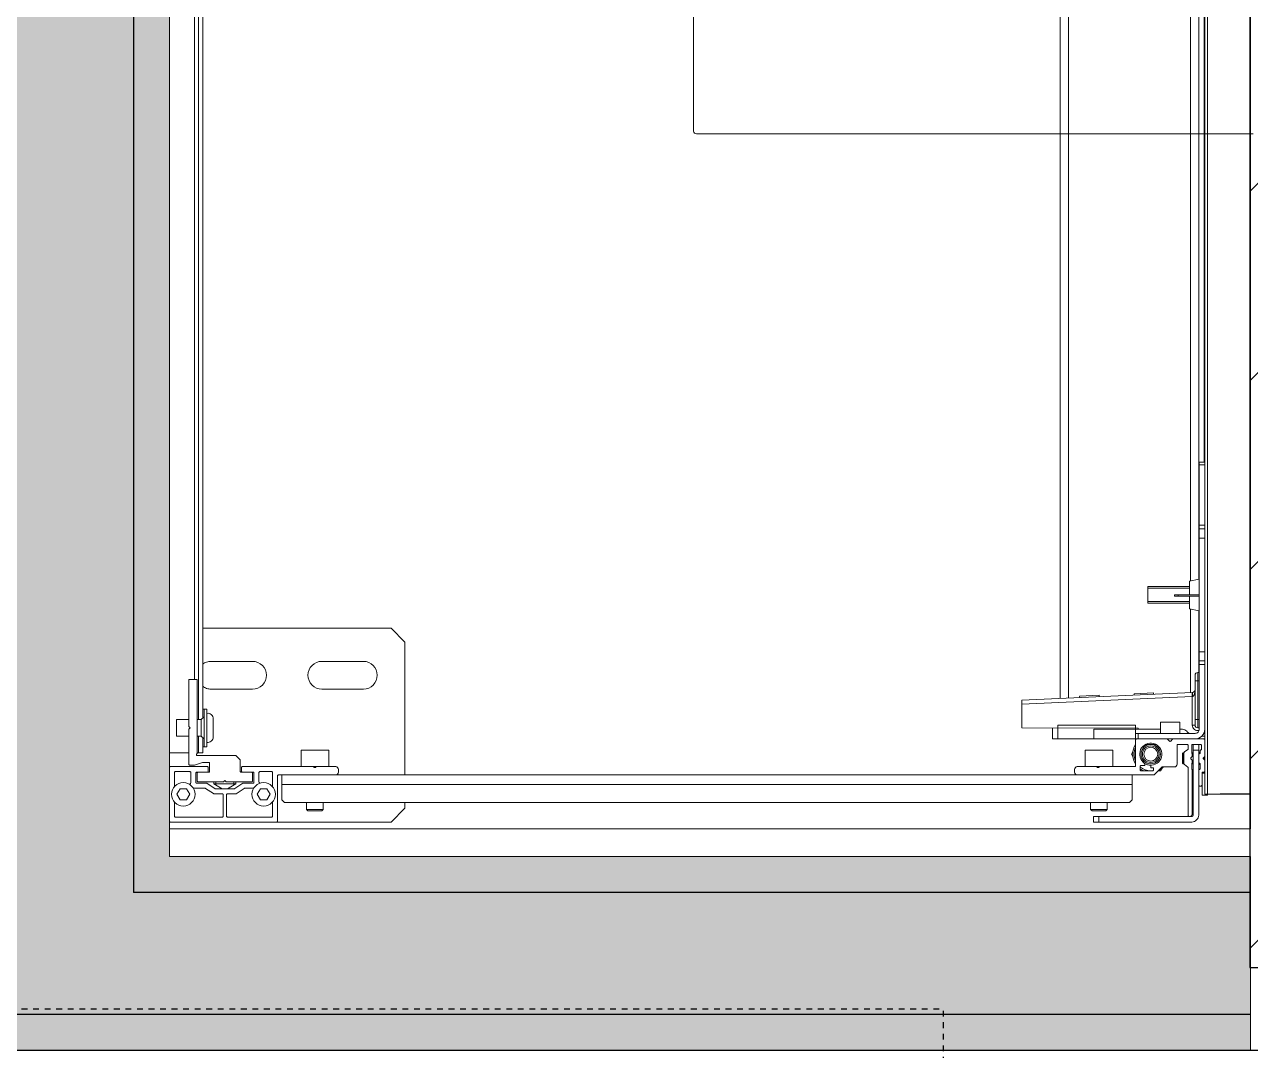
# Model space of a CAD drawing. Header units: centimetres. Extents: x 1724 to 19617, y -6503 to 8072.
# Drawn here: x 4442.45 to 4486.7, y -3910.24 to -3873.19 of the extents above; entities that cross this region are included whole.
import ezdxf

# ---------------------------------------------------------------- set-up
doc = ezdxf.new("R2010")
doc.units = ezdxf.units.CM
for name, pattern in [('ISO-03', [1.5, 0.6, -0.9]), ('Style de ligne -11', [0.347222, 0.20828, -0.138942]), ('Style de ligne -13', [0.147638, 0.098425, -0.049213]), ('VW-01', [0.41656, 0.20828, -0.20828])]:
    doc.linetypes.add(name, pattern=pattern)
for name, color, linetype, lineweight in [('B amÈnagement intÈrieur', 7, 'Continuous', 5), ('F REMPLISSAGE-vert clair-1', 7, 'Continuous', 5), ('F REMPLISSAGE-vert foncÈ', 7, 'Continuous', 5)]:
    doc.layers.add(name, color=color, linetype=linetype, lineweight=lineweight)
for name, color, linetype in [('B aménagement intérieur', 252, 'Continuous'), ('B faience', 252, 'Style de ligne -11'), ('B Général', 252, 'Continuous'), ('C ANNOTATIONS-prestations', 252, 'Continuous'), ('C ANNOTATIONS-textes-numérotation gaine', 252, 'ISO-03'), ('D SURFACES-shab', 252, 'Continuous'), ('F REMPLISSAGE-vert clair', 252, 'Continuous'), ('F REMPLISSAGE-vert foncé', 252, 'Continuous')]:
    doc.layers.add(name, color=color, linetype=linetype)

# ---------------------------------------------------------------- blocks, each defined once
blk = doc.blocks.new('Baignoire 75_170')
at = {"layer": 'B faience', "lineweight": 18, "flags": 128}
blk.add_lwpolyline([(-85, 38.5), (-85, -37.5), (86, -37.5)], dxfattribs=at)
blk = doc.blocks.new('200_wc-2')
at = {"layer": 'B Général', "color": 7, "linetype": 'Continuous', "lineweight": 5}
for p, q in [((-24.9, 0.1), (24.9, 0.1)), ((25, -20.1), (25, 0))]:
    blk.add_line(p, q, dxfattribs=at)
blk.add_arc((24.9, 0), 0.1, 0, 90, dxfattribs=at)
blk = doc.blocks.new('Groupe-44-1')
at = {"layer": 'B Général', "xscale": -1, "rotation": 270}
blk.add_blockref('200_wc-2', (35.5, 7.5), dxfattribs=at)
blk = doc.blocks.new('WC-plan-PMR')
at = {"layer": 'B Général', "color": 7}
blk.add_blockref('Groupe-44-1', (0, 0), dxfattribs=at)
blk = doc.blocks.new('Groupe-45-1')
at = {"layer": 'B amÈnagement intÈrieur', "linetype": 'Continuous', "lineweight": 5, "true_color": 0xaaaaaa}
h = blk.add_hatch(dxfattribs=at)
h.set_pattern_fill('F_P__SOFFITE', color=253, style=0, pattern_type=2)
h.set_pattern_definition([(45, (0, 0.2205), (-3.5277778, 3.3072917), [])])
h.paths.add_polyline_path([(5428.041, 4134.387), (5291.041, 4134.389), (5291.041, 4039.389), (5428.041, 4039.389)])
at = {"layer": 'B aménagement intérieur', "color": 7, "linetype": 'Style de ligne -13', "lineweight": 5, "flags": 128}
blk.add_lwpolyline([(5428.041, 4134.387), (5291.041, 4134.389), (5291.041, 4039.389), (5428.041, 4039.389)], close=True, dxfattribs=at)
at = {"layer": 'D SURFACES-shab', "flags": 128}
for points in [[(5291.041, 4134.389), (5291.041, 4039.389), (5427.041, 4039.389), (5427.041, 4134.389)], [(5428.055, 3824.389), (5428.055, 4036.389), (5203.054, 4036.389), (5203.037, 3824.389)]]:
    blk.add_lwpolyline(points, close=True, dxfattribs=at)
at = {"layer": 'B Général', "color": 7}
for name, p, rotation in [('WC-plan-PMR', (5306.561, 4101.989), 180), ('Baignoire 75_170', (5240.541, 3951.389), 270)]:
    blk.add_blockref(name, p, dxfattribs=dict(at, rotation=rotation))
blk = doc.blocks.new('G 100_80')
at = {"layer": 'B Général', "color": 7, "linetype": 'Continuous', "lineweight": 5, "flags": 128}
blk.add_lwpolyline([(9.5, -45), (9.5, 45), (48.52, 45), (48.52, -45)], close=True, dxfattribs=at)
at = {"layer": 'C ANNOTATIONS-prestations', "lineweight": 5}
for p, q in [((46.87, 43.75), (46.87, -43.75)), ((46.97, -43.75), (46.97, 43.75)), ((9.5, 42.25), (9.5, -42.25)), ((10.55, 41.05), (10.55, -41.05)), ((10.7, 41), (10.7, -41)), ((10.4, 39.6), (10.4, -39.6)), ((46.35, -36.044), (46.35, 1.5)), ((46.65, 1.6), (46.65, -35.984)), ((46.85, 1.667), (46.85, -31.75)), ((41.65, -40.287), (41.65, 1.325)), ((41.95, -40.274), (41.95, 1.325)), ((46.67, -31.75), (46.67, -31.85)), ((46.87, -31.75), (46.67, -31.75)), ((46.67, -31.85), (46.67, -34.033)), ((46.67, -31.85), (46.87, -31.85)), ((46.87, -34.033), (46.67, -34.033)), ((46.67, -34.033), (46.67, -34.168)), ((46.67, -34.168), (46.67, -34.5)), ((46.67, -34.168), (46.87, -34.168)), ((46.67, -34.5), (46.67, -38.6)), ((46.67, -34.5), (46.87, -34.5)), ((44.82, -36.25), (44.82, -36.85)), ((44.82, -36.25), (46.32, -36.25)), ((46.32, -36.05), (46.67, -35.98)), ((46.32, -36.55), (46.32, -36.05)), ((46.32, -36.311), (44.82, -36.311)), ((45.911, -36.55), (45.775, -36.55)), ((45.775, -36.6), (45.775, -36.55)), ((45.911, -36.6), (45.775, -36.6)), ((46.67, -36.55), (45.911, -36.55)), ((45.911, -36.6), (45.911, -36.55)), ((46.67, -36.6), (45.911, -36.6)), ((46.32, -37.05), (46.32, -36.6)), ((46.32, -36.789), (44.82, -36.789)), ((46.32, -36.85), (44.82, -36.85)), ((46.67, -37.12), (46.32, -37.05)), ((46.35, -40.074), (46.35, -37.056)), ((46.65, -37.116), (46.65, -39.35)), ((10.7, -37.75), (17.5, -37.75)), ((17.5, -37.75), (18, -38.25)), ((18, -38.25), (18, -43.05)), ((46.67, -38.6), (46.67, -38.932)), ((46.67, -38.6), (46.87, -38.6)), ((46.67, -38.932), (46.67, -39.067)), ((46.87, -38.932), (46.67, -38.932)), ((11, -38.95), (12.5, -38.95)), ((15, -38.95), (16.5, -38.95)), ((46.67, -39.35), (46.62, -39.35)), ((46.62, -39.65), (46.62, -39.35)), ((46.67, -39.067), (46.67, -41.4)), ((46.67, -39.067), (46.87, -39.067)), ((10.2, -41.3), (10.2, -39.63)), ((10.23, -39.6), (10.47, -39.6)), ((10.5, -39.63), (10.5, -42.29)), ((46.52, -39.45), (46.52, -39.65)), ((46.52, -39.65), (46.52, -41.05)), ((46.62, -39.65), (46.52, -39.65)), ((46.62, -39.65), (46.67, -39.65)), ((46.62, -41.05), (46.62, -39.65)), ((12.5, -39.95), (11, -39.95)), ((16.5, -39.95), (15, -39.95)), ((46.413, -40.071), (40.27, -40.35)), ((40.27, -40.5), (46.42, -40.221)), ((43.056, -40.173), (42.354, -40.205)), ((42.357, -40.255), (42.354, -40.205)), ((43.056, -40.173), (43.058, -40.223)), ((45.018, -40.084), (44.316, -40.116)), ((44.319, -40.166), (44.316, -40.116)), ((45.018, -40.084), (45.02, -40.134)), ((46.425, -40.07), (46.413, -40.071)), ((46.413, -40.071), (46.42, -40.221)), ((46.42, -40.221), (46.425, -40.22)), ((46.42, -40.221), (46.42, -41.25)), ((10.7, -40.67), (10.75, -40.67)), ((10.75, -40.67), (10.75, -42.03)), ((10.75, -40.67), (10.85, -40.67)), ((10.85, -40.67), (10.85, -42.03)), ((40.27, -40.35), (40.27, -40.5)), ((40.27, -41.351), (40.27, -40.5)), ((9.75, -41.05), (9.75, -41.65)), ((9.75, -41.05), (10.2, -41.05)), ((10.5, -41.05), (10.65, -41.05)), ((10.65, -41.05), (10.75, -40.95)), ((10.65, -41.65), (10.65, -41.05)), ((11.08, -41.025), (11.08, -41.675)), ((45.27, -41.15), (45.97, -41.15)), ((45.27, -41.55), (45.27, -41.15)), ((45.97, -41.15), (45.97, -41.55)), ((46.52, -41.05), (46.52, -41.25)), ((46.62, -41.05), (46.52, -41.05)), ((46.67, -41.05), (46.62, -41.05)), ((46.62, -41.35), (46.62, -41.05)), ((10.25, -41.35), (10.2, -41.3)), ((10.2, -41.4), (10.25, -41.35)), ((10.2, -42.67), (10.2, -41.4)), ((44.47, -41.36), (40.27, -41.351)), ((41.37, -41.353), (41.37, -41.75)), ((41.57, -41.25), (44.37, -41.25)), ((41.57, -41.25), (41.57, -41.75)), ((42.87, -41.4), (42.87, -41.75)), ((44.37, -41.4), (42.87, -41.4)), ((44.37, -41.25), (44.37, -41.4)), ((44.37, -41.4), (44.37, -41.55)), ((44.37, -41.4), (45.27, -41.4)), ((44.37, -41.55), (44.37, -41.75)), ((44.47, -41.55), (44.37, -41.55)), ((44.472, -41.4), (44.47, -41.36)), ((46.52, -41.55), (44.47, -41.55)), ((44.47, -41.75), (44.47, -41.55)), ((45.97, -41.4), (46.067, -41.4)), ((46.42, -41.25), (46.52, -41.25)), ((46.62, -41.35), (46.67, -41.35)), ((10.2, -41.65), (9.75, -41.65)), ((10.65, -41.65), (10.5, -41.65)), ((10.55, -41.65), (10.55, -42.25)), ((10.75, -41.75), (10.65, -41.65)), ((10.7, -41.7), (10.7, -42.25)), ((10.75, -42.03), (10.7, -42.03)), ((10.85, -42.03), (10.75, -42.03)), ((41.37, -41.75), (41.57, -41.75)), ((41.57, -41.75), (42.87, -41.75)), ((42.87, -41.75), (44.37, -41.75)), ((44.37, -41.75), (44.4, -41.75)), ((44.37, -42.72), (44.37, -41.78)), ((44.4, -41.75), (45.508, -41.75)), ((45.114, -41.95), (44.726, -41.95)), ((45.732, -41.75), (45.508, -41.75)), ((45.529, -41.759), (45.599, -41.829)), ((45.641, -41.829), (45.711, -41.759)), ((45.732, -41.75), (46.84, -41.75)), ((45.87, -41.98), (45.87, -42.66)), ((46.24, -41.95), (45.9, -41.95)), ((46.27, -42.109), (46.27, -41.98)), ((46.4, -41.98), (46.4, -42.252)), ((46.72, -41.95), (46.43, -41.95)), ((46.45, -41.95), (46.45, -42.15)), ((46.65, -42.15), (46.65, -41.95)), ((46.75, -41.98), (46.75, -42.12)), ((46.765, -41.65), (46.87, -41.65)), ((46.84, -41.75), (46.87, -41.75)), ((9.5, -42.78), (9.5, -42.25)), ((10.2, -42.25), (9.5, -42.25)), ((10.55, -42.25), (10.5, -42.25)), ((10.5, -42.35), (11.9, -42.35)), ((10.55, -42.25), (10.7, -42.25)), ((11.9, -42.35), (12.05, -42.5)), ((14.25, -42.15), (15.25, -42.15)), ((14.25, -42.75), (14.25, -42.15)), ((15.25, -42.15), (15.25, -42.75)), ((42.55, -42.15), (43.55, -42.15)), ((42.55, -42.75), (42.55, -42.15)), ((43.55, -42.15), (43.55, -42.75)), ((44.278, -42.2), (44.22, -42.3)), ((44.22, -42.3), (44.278, -42.4)), ((46.07, -42.27), (46.09, -42.25)), ((46.07, -42.63), (46.07, -42.27)), ((46.07, -42.293), (46.12, -42.293)), ((46.09, -42.65), (46.09, -42.25)), ((46.09, -42.25), (46.12, -42.25)), ((46.12, -42.654), (46.12, -42.246)), ((46.133, -42.221), (46.257, -42.134)), ((46.371, -42.429), (46.411, -42.388)), ((46.411, -42.512), (46.371, -42.471)), ((46.4, -42.25), (46.45, -42.25)), ((46.4, -42.293), (46.45, -42.293)), ((46.42, -42.28), (46.42, -42.367)), ((46.45, -42.15), (46.45, -44.5)), ((46.45, -42.15), (46.65, -42.15)), ((46.65, -42.15), (46.65, -44.5)), ((46.65, -42.595), (46.65, -42.31)), ((46.661, -42.249), (46.7, -42.21)), ((46.661, -42.287), (46.661, -42.249)), ((46.7, -42.15), (46.7, -42.251)), ((46.72, -42.15), (46.7, -42.15)), ((46.821, -42.429), (46.87, -42.379)), ((46.87, -42.521), (46.821, -42.471)), ((46.835, -42.486), (46.835, -42.414)), ((9.5, -44.72), (9.5, -42.78)), ((9.53, -42.75), (10.87, -42.75)), ((10.395, -42.7), (10.23, -42.7)), ((10.695, -42.601), (10.405, -42.698)), ((10.92, -42.6), (10.705, -42.6)), ((10.9, -42.78), (10.9, -42.92)), ((10.95, -42.92), (10.95, -42.63)), ((12.05, -42.5), (12.05, -42.92)), ((12.1, -42.92), (12.1, -42.78)), ((12.13, -42.75), (14.7, -42.75)), ((14.7, -42.75), (14.729, -42.779)), ((14.7, -42.75), (14.8, -42.75)), ((14.771, -42.779), (14.8, -42.75)), ((14.8, -42.75), (15.5, -42.75)), ((15.6, -42.85), (15.6, -42.95)), ((42.17, -42.95), (42.17, -42.85)), ((42.27, -42.75), (42.958, -42.75)), ((42.958, -42.75), (43.082, -42.75)), ((42.979, -42.759), (42.999, -42.779)), ((43.041, -42.779), (43.061, -42.759)), ((43.082, -42.75), (44.34, -42.75)), ((44.54, -42.87), (44.54, -42.74)), ((44.54, -42.854), (44.566, -42.9)), ((44.57, -42.71), (44.68, -42.71)), ((44.99, -42.9), (44.57, -42.9)), ((44.71, -42.68), (44.71, -42.657)), ((44.92, -42.729), (44.92, -42.76)), ((44.95, -42.79), (44.99, -42.79)), ((45.02, -42.82), (45.02, -42.87)), ((45.321, -42.769), (45.049, -43.041)), ((45.184, -42.906), (45.27, -42.906)), ((45.27, -42.906), (45.328, -42.806)), ((45.77, -42.76), (45.342, -42.76)), ((46.07, -42.607), (46.12, -42.607)), ((46.09, -42.65), (46.07, -42.63)), ((46.12, -42.65), (46.09, -42.65)), ((46.257, -42.766), (46.133, -42.679)), ((46.27, -44.52), (46.27, -42.791)), ((46.4, -42.607), (46.45, -42.607)), ((46.45, -42.65), (46.4, -42.65)), ((46.4, -42.827), (46.4, -42.653)), ((46.42, -42.533), (46.42, -42.625)), ((46.42, -42.855), (46.42, -44.45)), ((46.65, -43.42), (46.65, -42.885)), ((46.661, -42.65), (46.661, -42.618)), ((46.7, -42.69), (46.661, -42.65)), ((46.7, -42.654), (46.7, -42.826)), ((9.68, -43.467), (9.68, -42.96)), ((9.71, -42.93), (10.24, -42.93)), ((10.27, -42.96), (10.27, -43.306)), ((10.45, -42.98), (10.45, -43.32)), ((10.87, -42.95), (10.48, -42.95)), ((10.48, -43.35), (10.841, -43.35)), ((10.5, -43.27), (10.5, -42.98)), ((11.45, -43.3), (10.53, -43.3)), ((10.858, -43.355), (11.142, -43.545)), ((10.87, -42.95), (10.92, -42.95)), ((11.1, -43.377), (11.1, -43.3)), ((11.177, -43.3), (11.177, -43.421)), ((11.45, -43.3), (11.5, -43.25)), ((11.5, -43.25), (11.55, -43.3)), ((12.47, -43.3), (11.55, -43.3)), ((11.823, -43.3), (11.823, -43.421)), ((11.858, -43.545), (12.15, -43.35)), ((11.9, -43.3), (11.9, -43.377)), ((12.08, -42.95), (12.13, -42.95)), ((12.52, -42.95), (12.13, -42.95)), ((12.15, -43.35), (12.52, -43.35)), ((12.5, -42.98), (12.5, -43.27)), ((12.55, -43.32), (12.55, -42.98)), ((12.73, -43.28), (12.73, -42.96)), ((12.76, -42.93), (13.19, -42.93)), ((13.22, -42.96), (13.22, -43.467)), ((13.4, -43.08), (13.4, -44.72)), ((15.5, -43.05), (13.43, -43.05)), ((13.55, -43.4), (13.55, -43.05)), ((15.5, -43.05), (42.27, -43.05)), ((45.028, -43.05), (42.27, -43.05)), ((44.25, -43.4), (44.25, -43.05)), ((46.77, -42.98), (46.77, -43.42)), ((46.77, -43.78), (46.77, -42.98)), ((46.77, -42.98), (46.87, -42.98)), ((46.84, -42.95), (46.8, -42.95)), ((9.885, -43.55), (9.769, -43.75)), ((9.769, -43.75), (9.885, -43.95)), ((10.115, -43.55), (9.885, -43.55)), ((10.231, -43.75), (10.115, -43.55)), ((10.115, -43.95), (10.231, -43.75)), ((10.364, -43.53), (10.786, -43.53)), ((10.803, -43.535), (11.088, -43.725)), ((11.1, -43.377), (11.9, -43.377)), ((11.4, -43.55), (11.1, -43.377)), ((11.105, -43.73), (11.41, -43.73)), ((11.159, -43.55), (11.841, -43.55)), ((11.44, -44.54), (11.44, -43.76)), ((11.56, -43.76), (11.56, -44.54)), ((11.59, -43.73), (11.904, -43.73)), ((11.9, -43.377), (11.6, -43.55)), ((11.904, -43.73), (12.197, -43.535)), ((12.214, -43.53), (12.536, -43.53)), ((12.785, -43.55), (12.669, -43.75)), ((12.669, -43.75), (12.785, -43.95)), ((13.015, -43.55), (12.785, -43.55)), ((13.131, -43.75), (13.015, -43.55)), ((13.015, -43.95), (13.131, -43.75)), ((13.55, -43.4), (44.25, -43.4)), ((13.55, -43.95), (13.55, -43.4)), ((44.25, -43.95), (44.25, -43.4)), ((46.74, -43.45), (46.68, -43.45)), ((46.97, -43.78), (46.77, -43.78)), ((46.87, -43.75), (46.97, -43.75)), ((46.97, -43.75), (46.97, -43.78)), ((47.42, -43.75), (46.97, -43.75)), ((9.68, -44.54), (9.68, -44.033)), ((9.885, -43.95), (10.115, -43.95)), ((12.785, -43.95), (13.015, -43.95)), ((13.22, -44.033), (13.22, -44.54)), ((13.65, -44.05), (13.55, -43.95)), ((13.65, -44.05), (44.15, -44.05)), ((14.45, -44.3), (14.45, -44.05)), ((15.05, -44.05), (15.05, -44.3)), ((18, -44.25), (17.5, -44.75)), ((18, -44.05), (18, -44.25)), ((42.75, -44.3), (42.75, -44.05)), ((43.35, -44.05), (43.35, -44.3)), ((44.25, -43.95), (44.15, -44.05)), ((11.41, -44.57), (9.71, -44.57)), ((13.19, -44.57), (11.59, -44.57)), ((14.45, -44.3), (15.05, -44.3)), ((14.5, -44.35), (14.45, -44.3)), ((15, -44.35), (14.5, -44.35)), ((15.05, -44.3), (15, -44.35)), ((42.75, -44.3), (43.35, -44.3)), ((42.8, -44.35), (42.75, -44.3)), ((43.3, -44.35), (42.8, -44.35)), ((43.05, -44.55), (42.85, -44.55)), ((42.85, -44.55), (42.85, -44.75)), ((46.4, -44.55), (43.05, -44.55)), ((43.05, -44.75), (43.05, -44.55)), ((43.35, -44.3), (43.3, -44.35)), ((46.32, -44.55), (46.3, -44.55)), ((9.5, -44.75), (9.5, -44.72)), ((9.53, -44.75), (9.5, -44.75)), ((13.37, -44.75), (9.53, -44.75)), ((17.5, -44.75), (13.37, -44.75)), ((42.85, -44.75), (43.05, -44.75)), ((46.4, -44.75), (43.05, -44.75))]:
    blk.add_line(p, q, dxfattribs=at)
at = {"layer": 'C ANNOTATIONS-prestations'}
blk.add_line((48.52, -43.75), (47.42, -43.75), dxfattribs=at)
at = {"layer": 'C ANNOTATIONS-prestations', "lineweight": 5, "flags": 128}
for points in [[(10.7, -39.05, -0.080612), (10.842, -38.976, -0.080612), (11, -38.95)], [(12.5, -38.95, -0.414214), (13, -39.45, -0.414214), (12.5, -39.95)], [(15, -39.95, -0.414214), (14.5, -39.45, -0.414214), (15, -38.95)], [(16.5, -38.95, -0.414214), (17, -39.45, -0.414214), (16.5, -39.95)], [(46.52, -39.45, -0.198912), (46.549, -39.379, -0.198912), (46.62, -39.35)], [(10.2, -39.63, -0.198912), (10.209, -39.609, -0.198912), (10.23, -39.6)], [(10.47, -39.6, -0.198912), (10.491, -39.609, -0.198912), (10.5, -39.63)], [(11, -39.95, -0.080612), (10.842, -39.924, -0.080612), (10.7, -39.85)], [(46.52, -39.97, -0.193016), (46.492, -40.039, -0.193016), (46.425, -40.07)], [(10.85, -40.827, -0.218554), (11.01, -40.873, -0.218554), (11.08, -41.025)], [(10.85, -40.826, -0.003145), (10.853, -40.826, -0.003145), (10.855, -40.826)], [(46.067, -41.4, -0.109774), (46.151, -41.419, -0.109774), (46.22, -41.472)], [(46.302, -41.55, -0.028434), (46.259, -41.513, -0.028434), (46.22, -41.472)], [(46.663, -41.445, -0.227222), (46.495, -41.406, -0.227222), (46.42, -41.25)], [(46.62, -41.35, -0.198912), (46.549, -41.321, -0.198912), (46.52, -41.25)], [(46.87, -41.4, -0.198912), (46.767, -41.647, -0.198912), (46.52, -41.75)], [(46.67, -41.4, -0.198912), (46.626, -41.506, -0.198912), (46.52, -41.55)], [(11.08, -41.675, -0.218554), (11.01, -41.827, -0.218554), (10.85, -41.873)], [(10.855, -41.873, -0.003145), (10.853, -41.874, -0.003145), (10.85, -41.874)], [(44.37, -42.646, -0.14145), (44.27, -42.3, -0.14145), (44.37, -41.954)], [(44.37, -41.78, -0.198912), (44.379, -41.759, -0.198912), (44.4, -41.75)], [(44.697, -42.632, -0.366532), (44.556, -42.134, -0.366532), (45.023, -41.913, -0.366532), (45.318, -42.338, -0.366532), (44.948, -42.699)], [(45.508, -41.75, -0.098491), (45.519, -41.752, -0.098491), (45.529, -41.759)], [(45.641, -41.829, -0.198912), (45.62, -41.837, -0.198912), (45.599, -41.829)], [(45.711, -41.759, -0.098491), (45.721, -41.752, -0.098491), (45.732, -41.75)], [(45.87, -41.98, -0.198912), (45.879, -41.959, -0.198912), (45.9, -41.95)], [(46.24, -41.95, -0.198912), (46.261, -41.959, -0.198912), (46.27, -41.98)], [(46.4, -41.98, -0.198912), (46.409, -41.959, -0.198912), (46.43, -41.95)], [(46.72, -41.95, -0.198912), (46.741, -41.959, -0.198912), (46.75, -41.98)], [(46.84, -41.75, -0.198912), (46.861, -41.759, -0.198912), (46.87, -41.78)], [(10.5, -42.35, -0.414214), (10.47, -42.32, -0.414214), (10.5, -42.29)], [(44.37, -42.54, -0.103148), (44.32, -42.3, -0.103148), (44.37, -42.06)], [(46.12, -42.246, -0.120588), (46.123, -42.232, -0.120588), (46.133, -42.221)], [(46.27, -42.109, -0.120588), (46.267, -42.123, -0.120588), (46.257, -42.134)], [(46.371, -42.471, -0.198912), (46.362, -42.45, -0.198912), (46.371, -42.429)], [(46.42, -42.28, -0.155096), (46.406, -42.269, -0.155096), (46.4, -42.252)], [(46.42, -42.367, -0.098491), (46.418, -42.378, -0.098491), (46.411, -42.388)], [(46.661, -42.249, -0.013224), (46.655, -42.25, -0.013224), (46.65, -42.25)], [(46.65, -42.31, -0.17724), (46.657, -42.291, -0.17724), (46.675, -42.28)], [(46.7, -42.251, -0.17724), (46.693, -42.27, -0.17724), (46.675, -42.28)], [(46.75, -42.12, -0.198912), (46.741, -42.141, -0.198912), (46.72, -42.15)], [(46.821, -42.471, -0.198912), (46.812, -42.45, -0.198912), (46.821, -42.429)], [(9.5, -42.78, -0.198912), (9.509, -42.759, -0.198912), (9.53, -42.75)], [(10.23, -42.7, -0.198912), (10.209, -42.691, -0.198912), (10.2, -42.67)], [(10.405, -42.698, -0.040241), (10.4, -42.7, -0.040241), (10.395, -42.7)], [(10.695, -42.601, -0.040241), (10.7, -42.6, -0.040241), (10.705, -42.6)], [(10.87, -42.75, -0.198912), (10.891, -42.759, -0.198912), (10.9, -42.78)], [(10.9, -42.92, -0.198912), (10.891, -42.941, -0.198912), (10.87, -42.95)], [(10.92, -42.6, -0.198912), (10.941, -42.609, -0.198912), (10.95, -42.63)], [(10.95, -42.92, -0.198912), (10.941, -42.941, -0.198912), (10.92, -42.95)], [(12.08, -42.95, -0.198912), (12.059, -42.941, -0.198912), (12.05, -42.92)], [(12.1, -42.78, -0.198912), (12.109, -42.759, -0.198912), (12.13, -42.75)], [(12.13, -42.95, -0.198912), (12.109, -42.941, -0.198912), (12.1, -42.92)], [(14.771, -42.779, -0.198912), (14.75, -42.787, -0.198912), (14.729, -42.779)], [(15.5, -42.75, -0.198912), (15.571, -42.779, -0.198912), (15.6, -42.85)], [(42.17, -42.85, -0.198912), (42.199, -42.779, -0.198912), (42.27, -42.75)], [(42.958, -42.75, -0.098491), (42.969, -42.752, -0.098491), (42.979, -42.759)], [(43.041, -42.779, -0.198912), (43.02, -42.787, -0.198912), (42.999, -42.779)], [(43.061, -42.759, -0.098491), (43.071, -42.752, -0.098491), (43.082, -42.75)], [(44.37, -42.72, -0.198912), (44.361, -42.741, -0.198912), (44.34, -42.75)], [(44.54, -42.74, -0.198912), (44.549, -42.719, -0.198912), (44.57, -42.71)], [(44.92, -42.9, -0.085942), (44.718, -42.865, -0.085942), (44.54, -42.764)], [(44.67, -42.9, -0.02871), (44.603, -42.867, -0.02871), (44.54, -42.827)], [(44.57, -42.9, -0.198912), (44.549, -42.891, -0.198912), (44.54, -42.87)], [(44.71, -42.68, -0.198912), (44.701, -42.701, -0.198912), (44.68, -42.71)], [(44.697, -42.632, -0.122946), (44.706, -42.643, -0.122946), (44.71, -42.657)], [(44.92, -42.7, -0.074153), (44.803, -42.683, -0.074153), (44.697, -42.632)], [(44.92, -42.729, -0.189855), (44.928, -42.708, -0.189855), (44.948, -42.699)], [(44.948, -42.699, -0.008728), (44.934, -42.7, -0.008728), (44.92, -42.7)], [(44.95, -42.79, -0.198912), (44.929, -42.781, -0.198912), (44.92, -42.76)], [(45.009, -42.893, -0.018566), (44.965, -42.898, -0.018566), (44.92, -42.9)], [(44.99, -42.79, -0.198912), (45.011, -42.799, -0.198912), (45.02, -42.82)], [(45.02, -42.87, -0.198912), (45.011, -42.891, -0.198912), (44.99, -42.9)], [(45.379, -42.76, -0.041018), (45.298, -42.829, -0.041018), (45.207, -42.883)], [(45.321, -42.769, -0.098491), (45.331, -42.762, -0.098491), (45.342, -42.76)], [(45.87, -42.66, -0.198912), (45.841, -42.731, -0.198912), (45.77, -42.76)], [(46.133, -42.679, -0.120588), (46.123, -42.668, -0.120588), (46.12, -42.654)], [(46.257, -42.766, -0.120588), (46.267, -42.777, -0.120588), (46.27, -42.791)], [(46.4, -42.653, -0.155096), (46.406, -42.636, -0.155096), (46.42, -42.625)], [(46.42, -42.855, -0.155096), (46.406, -42.844, -0.155096), (46.4, -42.827)], [(46.411, -42.512, -0.098491), (46.418, -42.522, -0.098491), (46.42, -42.533)], [(46.675, -42.625, -0.17724), (46.657, -42.614, -0.17724), (46.65, -42.595)], [(46.65, -42.65, -0.013224), (46.655, -42.65, -0.013224), (46.661, -42.65)], [(46.65, -42.885, -0.17724), (46.657, -42.866, -0.17724), (46.675, -42.855)], [(46.675, -42.625, -0.17724), (46.693, -42.635, -0.17724), (46.7, -42.654)], [(46.7, -42.826, -0.17724), (46.693, -42.845, -0.17724), (46.675, -42.855)], [(46.87, -42.92, -0.198912), (46.861, -42.941, -0.198912), (46.84, -42.95)], [(9.68, -42.96, -0.198912), (9.689, -42.939, -0.198912), (9.71, -42.93)], [(10.27, -43.306, -0.123554), (10.258, -43.354, -0.123554), (10.225, -43.39)], [(10.24, -42.93, -0.198912), (10.261, -42.939, -0.198912), (10.27, -42.96)], [(10.45, -42.98, -0.198912), (10.459, -42.959, -0.198912), (10.48, -42.95)], [(10.48, -43.35, -0.198912), (10.459, -43.341, -0.198912), (10.45, -43.32)], [(10.5, -42.98, -0.198912), (10.509, -42.959, -0.198912), (10.53, -42.95)], [(10.53, -43.3, -0.198912), (10.509, -43.291, -0.198912), (10.5, -43.27)], [(10.841, -43.35, -0.073633), (10.85, -43.351, -0.073633), (10.858, -43.355)], [(12.47, -42.95, -0.198912), (12.491, -42.959, -0.198912), (12.5, -42.98)], [(12.5, -43.27, -0.198912), (12.491, -43.291, -0.198912), (12.47, -43.3)], [(12.52, -42.95, -0.198912), (12.541, -42.959, -0.198912), (12.55, -42.98)], [(12.55, -43.32, -0.198912), (12.541, -43.341, -0.198912), (12.52, -43.35)], [(12.73, -42.96, -0.198912), (12.739, -42.939, -0.198912), (12.76, -42.93)], [(12.758, -43.349, -0.095961), (12.737, -43.317, -0.095961), (12.73, -43.28)], [(13.19, -42.93, -0.198912), (13.211, -42.939, -0.198912), (13.22, -42.96)], [(13.4, -43.08, -0.198912), (13.409, -43.059, -0.198912), (13.43, -43.05)], [(15.6, -42.95, -0.198912), (15.571, -43.021, -0.198912), (15.5, -43.05)], [(42.27, -43.05, -0.198912), (42.199, -43.021, -0.198912), (42.17, -42.95)], [(45.049, -43.041, -0.098491), (45.039, -43.048, -0.098491), (45.028, -43.05)], [(46.77, -42.98, -0.198912), (46.779, -42.959, -0.198912), (46.8, -42.95)], [(9.68, -43.47, -0.01196), (9.68, -43.469, -0.01196), (9.68, -43.467)], [(10.786, -43.53, -0.073633), (10.795, -43.531, -0.073633), (10.803, -43.535)], [(11.105, -43.73, -0.073633), (11.096, -43.729, -0.073633), (11.088, -43.725)], [(11.159, -43.55, -0.073633), (11.15, -43.549, -0.073633), (11.142, -43.545)], [(11.41, -43.73, -0.198912), (11.431, -43.739, -0.198912), (11.44, -43.76)], [(11.56, -43.76, -0.198912), (11.569, -43.739, -0.198912), (11.59, -43.73)], [(11.858, -43.545, -0.073633), (11.85, -43.549, -0.073633), (11.841, -43.55)], [(12.197, -43.535, -0.073633), (12.205, -43.531, -0.073633), (12.214, -43.53)], [(13.22, -43.467, -0.01196), (13.22, -43.469, -0.01196), (13.22, -43.47)], [(46.68, -43.45, -0.198912), (46.659, -43.441, -0.198912), (46.65, -43.42)], [(46.77, -43.42, -0.198912), (46.761, -43.441, -0.198912), (46.74, -43.45)], [(9.68, -44.033, -0.01196), (9.68, -44.031, -0.01196), (9.68, -44.03)], [(13.22, -44.03, -0.01196), (13.22, -44.031, -0.01196), (13.22, -44.033)], [(9.71, -44.57, -0.198912), (9.689, -44.561, -0.198912), (9.68, -44.54)], [(11.44, -44.54, -0.198912), (11.431, -44.561, -0.198912), (11.41, -44.57)], [(11.59, -44.57, -0.198912), (11.569, -44.561, -0.198912), (11.56, -44.54)], [(13.22, -44.54, -0.198912), (13.211, -44.561, -0.198912), (13.19, -44.57)], [(46.3, -44.55, -0.198912), (46.279, -44.541, -0.198912), (46.27, -44.52)], [(46.42, -44.45, -0.198912), (46.391, -44.521, -0.198912), (46.32, -44.55)], [(46.65, -44.5, -0.198912), (46.577, -44.677, -0.198912), (46.4, -44.75)], [(46.45, -44.5, -0.198912), (46.435, -44.535, -0.198912), (46.4, -44.55)], [(9.53, -44.75, -0.198912), (9.509, -44.741, -0.198912), (9.5, -44.72)], [(13.4, -44.72, -0.198912), (13.391, -44.741, -0.198912), (13.37, -44.75)]]:
    blk.add_lwpolyline(points, format="xyb", dxfattribs=at)
at = {"layer": 'C ANNOTATIONS-prestations', "lineweight": 5}
for centre, radius in [((44.92, -42.3), 0.35), ((44.92, -42.3), 0.3), ((44.92, -42.3), 0.25), ((10, -43.75), 0.425), ((12.9, -43.75), 0.425)]:
    blk.add_circle(centre, radius, dxfattribs=at)
for points, knots in [([(46.425, -40.22), (46.423, -40.181), (46.422, -40.129), (46.422, -40.102), (46.422, -40.083), (46.423, -40.074), (46.424, -40.072), (46.424, -40.07), (46.424, -40.07), (46.424, -40.07), (46.425, -40.07)], [0, 0, 0, 1, 2, 3, 4, 5, 6, 7, 7, 8, 8, 8]), ([(46.52, -39.97), (46.52, -40.004), (46.513, -40.068), (46.501, -40.117), (46.491, -40.146), (46.48, -40.171), (46.467, -40.191), (46.457, -40.203), (46.447, -40.212), (46.433, -40.219), (46.426, -40.22), (46.425, -40.22), (46.425, -40.22)], [0, 0, 0, 1, 2, 3, 4, 5, 6, 7, 8, 9, 9, 10, 10, 10])]:
    blk.add_open_spline(points, degree=2, knots=knots, dxfattribs=at)
blk = doc.blocks.new('Groupe-72-1')
at = {"layer": 'C ANNOTATIONS-textes-numérotation gaine', "color": 7, "linetype": 'VW-01', "flags": 128}
blk.add_lwpolyline([(5207.965, 4037.889), (5279.965, 4037.889), (5279.965, 3991.389), (5207.965, 3991.389)], close=True, dxfattribs=at)

msp = doc.modelspace()

# ---------------------------------------------------------------- hatches: boundary and pattern name
at = {"layer": 'B amÈnagement intÈrieur', "linetype": 'Continuous', "lineweight": 0, "true_color": 0xc0dcc0}
for points in [[(4446.385, -3904.541), (4447.685, -3903.241), (4447.685, -3812.241), (4440.685, -3812.241), (4440.685, -3903.241), (4441.985, -3904.541)], [(4486.705, -3903.241), (4447.685, -3903.241), (4446.385, -3904.541), (4441.985, -3904.541), (4440.685, -3903.241), (4398.685, -3903.241), (4398.685, -3910.241), (4486.705, -3910.241)]]:
    msp.add_hatch(color=9, dxfattribs=at).paths.add_polyline_path(points)

# ---------------------------------------------------------------- linework, layer by layer
at = {"layer": 'B aménagement intérieur', "color": 98, "linetype": 'Continuous', "lineweight": 13, "true_color": 0x004400}
for p, q in [((4447.685, -3812.241), (4447.685, -3903.241)), ((4486.705, -3903.241), (4447.685, -3903.241)), ((4486.705, -3903.241), (4486.705, -3910.241)), ((4486.705, -3910.241), (4398.685, -3910.241))]:
    msp.add_line(p, q, dxfattribs=at)
at = {"layer": 'F REMPLISSAGE-vert clair'}
for p, q in [((4446.385, -3812.241), (4446.385, -3904.541)), ((4486.705, -3904.541), (4446.385, -3904.541)), ((4486.705, -3908.941), (4398.685, -3908.941))]:
    msp.add_line(p, q, dxfattribs=at)
at = {"layer": 'F REMPLISSAGE-vert clair-1', "color": 9, "linetype": 'Continuous', "true_color": 0xc0dcc0}
for points in [[(4441.985, -3904.541), (4446.385, -3904.541), (4441.985, -3812.241), (4446.385, -3812.241)], [(4486.705, -3908.941), (4486.705, -3904.541), (4398.685, -3908.941), (4398.685, -3904.541)]]:
    msp.add_solid(points, dxfattribs=at)
at = {"layer": 'F REMPLISSAGE-vert foncÈ', "color": 54, "linetype": 'Continuous', "true_color": 0x99aa00}
for points in [[(4446.385, -3904.541), (4447.685, -3903.241), (4446.385, -3812.241), (4447.685, -3812.241)], [(4486.705, -3903.241), (4447.685, -3903.241), (4486.705, -3904.541), (4446.385, -3904.541)], [(4486.705, -3910.241), (4486.705, -3908.941), (4398.685, -3910.241), (4398.685, -3908.941)]]:
    msp.add_solid(points, dxfattribs=at)
at = {"layer": 'F REMPLISSAGE-vert foncé'}
for p, q in [((4446.385, -3812.241), (4446.385, -3904.541)), ((4486.705, -3904.541), (4446.385, -3904.541)), ((4486.705, -3908.941), (4398.685, -3908.941))]:
    msp.add_line(p, q, dxfattribs=at)
at = {"layer": 'F REMPLISSAGE-vert foncé', "color": 98, "linetype": 'Continuous', "lineweight": 13, "true_color": 0x004400}
for p, q in [((4447.685, -3812.241), (4447.685, -3903.241)), ((4486.705, -3903.241), (4447.685, -3903.241)), ((4486.705, -3910.241), (4398.685, -3910.241))]:
    msp.add_line(p, q, dxfattribs=at)

# ---------------------------------------------------------------- block references
at = {"layer": 'B aménagement intérieur', "color": 7}
for name, p in [('Groupe-45-1', (-804.356, -7946.63)), ('G 100_80', (4438.185, -3857.241))]:
    msp.add_blockref(name, p, dxfattribs=at)
at = {"layer": 'C ANNOTATIONS-textes-numérotation gaine', "color": 7}
msp.add_blockref('Groupe-72-1', (-804.356, -7946.63), dxfattribs=at)

doc.saveas('drawing.dxf')
